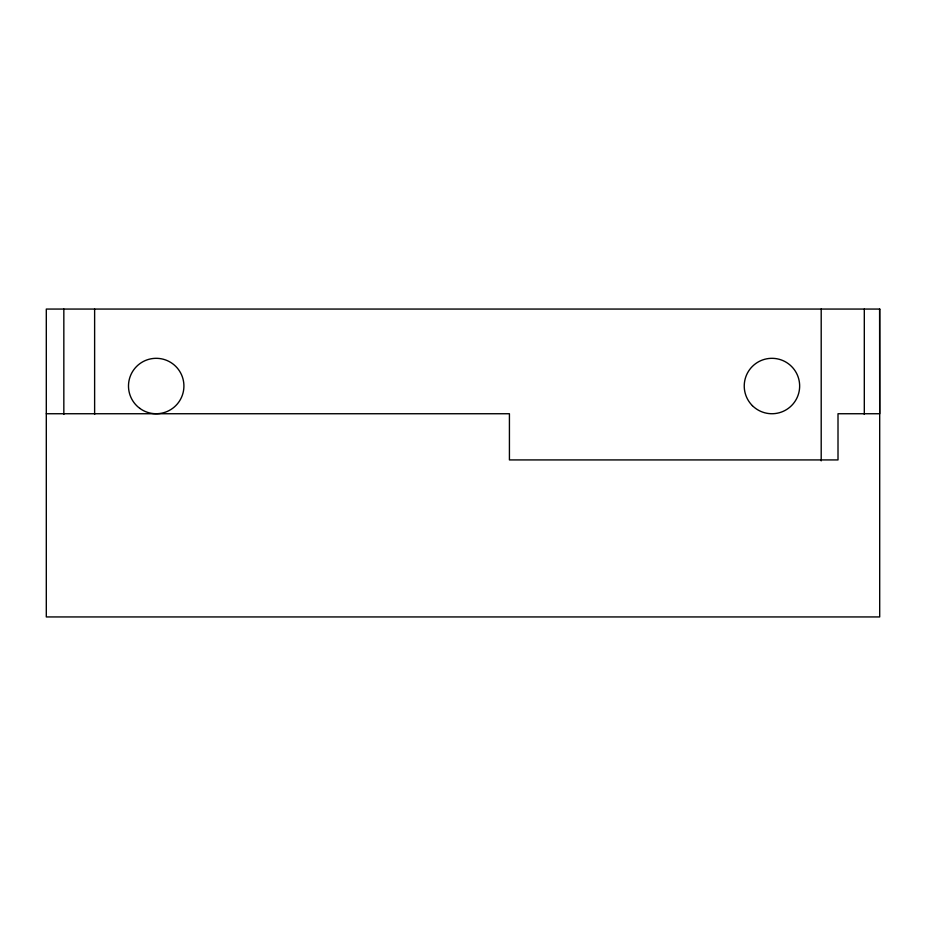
<?xml version="1.0" encoding="UTF-8"?>
<svg xmlns="http://www.w3.org/2000/svg" width="926" height="926" viewBox="0 0 926 926"><rect width="100%" height="100%" fill="white"/><g stroke="black" fill="none" stroke-linecap="round" stroke-linejoin="round"><path stroke-width="1.39" d="M46.3 413.737L509.427 413.737L509.427 459.921L838.007 459.921L838.007 413.737L879.7 413.737L879.596 309.064M864.305 309.064L864.305 414.42M821.2 309.064L821.2 460.87M94.626 309.064L94.626 414.42M63.836 309.064L63.836 414.42M879.7 309.064L46.3 309.064L46.3 616.936L879.7 616.936L879.7 309.064M139.838 408.389A27.711 27.711 0 0 0 183.753 389.024A27.711 27.711 0 0 0 145.012 360.677A27.711 27.711 0 0 0 139.838 408.389M752.387 405.657A27.711 27.711 0 0 0 798.721 393.156A27.711 27.711 0 0 0 764.726 359.276A27.711 27.711 0 0 0 752.387 405.657"/></g></svg>
